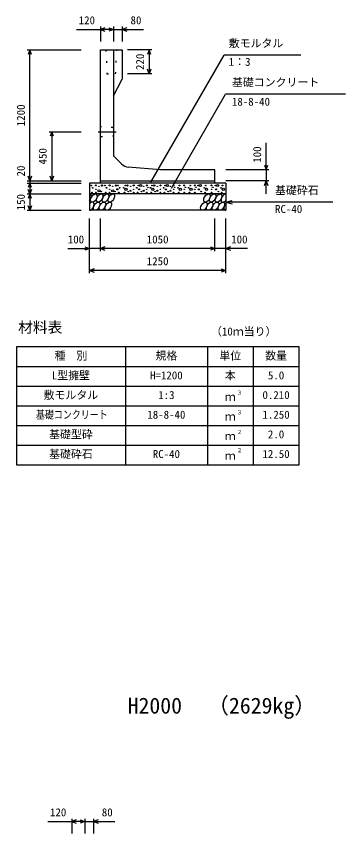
# Model space of a CAD drawing. Units: millimetres, scale not verified. Extents: x -50400 to 50400, y -17820 to 17820.
# Drawn here: x 26505 to 29522, y 994 to 8478 of the extents above; entities that cross this region are included whole.
import ezdxf
from ezdxf.enums import TextEntityAlignment as Align

# ---------------------------------------------------------------- set-up
doc = ezdxf.new("R2010")
doc.units = ezdxf.units.MM
doc.header["$LTSCALE"] = 60
doc.linetypes.add('CHAIN1', pattern=[8, 5, -1, 1, -1])
doc.linetypes.add('DOTTED', pattern=[1.75, 0.25, -1.5])
for name, color, linetype, lineweight in [('0-0_CENTER', 7, 'CHAIN1', 25), ('0-1_DIM', 7, 'Continuous', 25), ('0-3_HATCH', 6, 'Continuous', 25), ('0-4_HYO', 3, 'Continuous', 25), ('0-5_HYO2', 4, 'Continuous', 25), ('0-6_OUTLINE', 1, 'Continuous', 25), ('0-7_OUTLINE2', 4, 'DOTTED', 25), ('0-8_TXT', 7, 'Continuous', 25)]:
    doc.layers.add(name, color=color, linetype=linetype, lineweight=lineweight)
doc.styles.add('ＭＳ ゴシック', font='')
doc.styles.get('ＭＳ ゴシック').set_extended_font_data('MS Gothic')

msp = doc.modelspace()

# ---------------------------------------------------------------- linework, layer by layer
at = {"layer": '0-0_CENTER'}
msp.add_line((27256.19, 7422.07), (27420.98, 7422.07), dxfattribs=at)
at = {"layer": '0-1_DIM'}
for p, q in [((27275, 8383.96), (27275, 8247.07)), ((27395, 8383.96), (27395, 8247.07)), ((27475, 8383.96), (27475, 8247.07)), ((27055.14, 8358.96), (27275, 8358.96)), ((27395, 8358.96), (27275, 8358.96)), ((27395, 8358.96), (27475, 8358.96)), ((27475, 8358.96), (27670.96, 8358.96)), ((26605, 8172.07), (27100, 8172.07)), ((26630, 6972.07), (26630, 8172.07)), ((27746.91, 8172.07), (27525, 8172.07)), ((27721.91, 8172.07), (27721.91, 7952.07)), ((27737.15, 6960.74), (28408.42, 8123.42)), ((29110.83, 8123.42), (28408.42, 8123.42)), ((27746.91, 7952.07), (27525, 7952.07)), ((27926.63, 6906.35), (28422.9, 7765.91)), ((29522.44, 7765.91), (28422.9, 7765.91)), ((26805, 7422.07), (27100, 7422.07)), ((26830, 7422.07), (26830, 6972.07)), ((28795, 7072.07), (28795, 7319.76)), ((28820, 7072.07), (28425, 7072.07)), ((28795, 7072.07), (28795, 6972.07)), ((26605, 6972.07), (27100, 6972.07)), ((26605, 6972.07), (27100, 6972.07)), ((26630, 6972.07), (26630, 6952.07)), ((26830, 6972.07), (27100, 6972.07)), ((28820, 6972.07), (28425, 6972.07)), ((28795, 6852.07), (28795, 6972.07)), ((26605, 6952.07), (27100, 6952.07)), ((26630, 6952.07), (26630, 6852.07)), ((26605, 6852.07), (27100, 6852.07)), ((26630, 6852.07), (26630, 6702.07)), ((28425, 6777.07), (28482.96, 6792.6)), ((29405.32, 6777.07), (28425, 6777.07)), ((28425, 6777.07), (28482.96, 6761.54)), ((26605, 6702.07), (27100, 6702.07)), ((27175, 6127.07), (27175, 6627.07)), ((27275, 6327.07), (27275, 6627.07)), ((28325, 6327.07), (28325, 6627.07)), ((28325, 6327.07), (28325, 6627.07)), ((28425, 6127.07), (28425, 6627.07)), ((26975.46, 6352.07), (27175, 6352.07)), ((27275, 6352.07), (27175, 6352.07)), ((28325, 6352.07), (27275, 6352.07)), ((28425, 6352.07), (28325, 6352.07)), ((28624.54, 6352.07), (28425, 6352.07)), ((28425, 6152.07), (27175, 6152.07)), ((27012, 1130.95), (27012, 994.06)), ((27132, 1130.95), (27132, 994.06)), ((27212, 1130.95), (27212, 994.06)), ((26792.14, 1105.95), (27012, 1105.95)), ((27132, 1105.95), (27012, 1105.95)), ((27132, 1105.95), (27212, 1105.95)), ((27212, 1105.95), (27407.96, 1105.95))]:
    msp.add_line(p, q, dxfattribs=at)
for points in [[(27317.29, 8374.35), (27275, 8358.96), (27317.29, 8343.57)], [(27352.71, 8374.35), (27395, 8358.96), (27352.71, 8343.57)], [(27517.29, 8374.35), (27475, 8358.96), (27517.29, 8343.57)], [(26645.39, 8129.78), (26630, 8172.07), (26614.61, 8129.78)], [(27737.3, 8129.78), (27721.91, 8172.07), (27706.52, 8129.78)], [(27737.3, 7994.35), (27721.91, 7952.07), (27706.52, 7994.35)], [(26845.39, 7379.78), (26830, 7422.07), (26814.61, 7379.78)], [(28779.61, 7114.35), (28795, 7072.07), (28810.39, 7114.35)], [(26645.39, 7014.35), (26630, 6972.07), (26614.61, 7014.35)], [(26845.39, 7014.35), (26830, 6972.07), (26814.61, 7014.35)], [(28779.61, 6929.78), (28795, 6972.07), (28810.39, 6929.78)], [(26645.39, 6909.78), (26630, 6952.07), (26614.61, 6909.78)], [(26645.39, 6894.35), (26630, 6852.07), (26614.61, 6894.35)], [(26645.39, 6809.78), (26630, 6852.07), (26614.61, 6809.78)], [(26645.39, 6744.35), (26630, 6702.07), (26614.61, 6744.35)], [(27132.71, 6367.46), (27175, 6352.07), (27132.71, 6336.68)], [(27317.29, 6367.46), (27275, 6352.07), (27317.29, 6336.68)], [(28282.71, 6367.46), (28325, 6352.07), (28282.71, 6336.68)], [(28467.29, 6367.46), (28425, 6352.07), (28467.29, 6336.68)], [(27217.29, 6167.46), (27175, 6152.07), (27217.29, 6136.68)], [(28382.71, 6167.46), (28425, 6152.07), (28382.71, 6136.68)], [(27054.29, 1121.35), (27012, 1105.95), (27054.29, 1090.56)], [(27089.71, 1121.35), (27132, 1105.95), (27089.71, 1090.56)], [(27254.29, 1121.35), (27212, 1105.95), (27254.29, 1090.56)]]:
    msp.add_lwpolyline(points, dxfattribs=at)
at = {"layer": '0-3_HATCH'}
for centre, radius in [((27190.97, 6929.24), 2.5), ((27204.99, 6908.23), 2.5), ((27233.86, 6930.12), 5), ((27233.86, 6894.23), 2.5), ((27261.9, 6881.1), 10), ((27261.9, 6922.24), 2.5), ((27289.94, 6929.24), 5), ((27317.07, 6929.24), 2.5), ((27331.09, 6908.23), 2.5), ((27359.97, 6930.12), 5), ((27359.97, 6894.23), 2.5), ((27388.01, 6881.1), 10), ((27388.01, 6922.24), 2.5), ((27416.04, 6929.24), 5), ((27430.06, 6894.23), 5), ((27437.07, 6929.24), 2.5), ((27451.09, 6908.23), 2.5), ((27488.91, 6908.23), 2.5), ((27509.94, 6894.23), 10), ((27502.93, 6929.24), 2.5), ((27523.96, 6929.24), 5), ((27551.99, 6881.1), 5), ((27551.99, 6922.24), 2.5), ((27580.03, 6930.12), 5), ((27580.03, 6894.23), 2.5), ((27608.91, 6908.23), 2.5), ((27622.93, 6929.24), 2.5), ((27629.94, 6894.23), 5), ((27643.96, 6929.24), 10), ((27671.99, 6881.1), 5), ((27671.99, 6922.24), 2.5), ((27700.03, 6930.12), 5), ((27700.03, 6894.23), 2.5), ((27711.37, 6912.55), 2.5), ((27734.13, 6908.23), 2.5), ((27755.16, 6894.23), 10), ((27748.15, 6929.24), 2.5), ((27769.18, 6929.24), 5), ((27797.22, 6881.1), 5), ((27797.22, 6922.24), 2.5), ((27825.26, 6930.12), 5), ((27825.26, 6894.23), 2.5), ((27854.13, 6908.23), 2.5), ((27868.15, 6929.24), 2.5), ((27875.16, 6894.23), 5), ((27889.18, 6929.24), 10), ((27917.22, 6881.1), 5), ((27917.22, 6922.24), 2.5), ((27945.26, 6930.12), 5), ((27945.26, 6894.23), 2.5), ((27956.6, 6912.55), 2.5), ((27986.06, 6908.23), 2.5), ((28007.09, 6894.23), 10), ((28000.08, 6929.24), 2.5), ((28043.7, 6930.12), 5), ((28043.7, 6894.23), 2.5), ((28055.04, 6912.55), 2.5), ((28084.5, 6908.23), 2.5), ((28105.53, 6894.23), 10), ((28098.51, 6929.24), 2.5), ((28140.69, 6930.12), 5), ((28140.69, 6894.23), 2.5), ((28152.03, 6912.55), 2.5), ((28170.39, 6929.24), 2.5), ((28177.4, 6894.23), 5), ((28191.42, 6929.24), 10), ((28226.77, 6908.23), 2.5), ((28247.8, 6894.23), 10), ((28240.79, 6929.24), 2.5), ((28294.08, 6930.12), 5), ((28294.08, 6894.23), 2.5), ((28305.42, 6912.55), 2.5), ((28328.05, 6929.24), 2.5), ((28335.06, 6894.23), 5), ((28349.08, 6929.24), 10), ((28379.74, 6908.23), 2.5), ((28400.77, 6894.23), 10), ((28393.76, 6929.24), 2.5), ((27197.98, 6866.21), 2.5), ((27233.86, 6866.21), 2.5), ((27282.93, 6874.09), 2.5), ((27324.08, 6866.21), 2.5), ((27359.97, 6866.21), 2.5), ((27409.03, 6874.09), 2.5), ((27444.08, 6866.21), 2.5), ((27495.92, 6866.21), 2.5), ((27530.97, 6874.09), 2.5), ((27580.03, 6866.21), 2.5), ((27615.92, 6866.21), 2.5), ((27650.97, 6874.09), 2.5), ((27700.03, 6866.21), 2.5), ((27741.14, 6866.21), 2.5), ((27776.19, 6874.09), 2.5), ((27825.26, 6866.21), 2.5), ((27861.14, 6866.21), 2.5), ((27896.19, 6874.09), 2.5), ((27945.26, 6866.21), 2.5), ((27993.07, 6866.21), 2.5), ((28043.7, 6866.21), 2.5), ((28091.51, 6866.21), 2.5), ((28140.69, 6866.21), 2.5), ((28198.43, 6874.09), 2.5), ((28233.78, 6866.21), 2.5), ((28294.08, 6866.21), 2.5), ((28356.09, 6874.09), 2.5), ((28386.75, 6866.21), 2.5)]:
    msp.add_circle(centre, radius, dxfattribs=at)
for centre, start_param, end_param in [((27162.64, 6814.54), 4.385593, 6.6745444), ((28411.14, 6814.54), 0.3357715, 4.4411806), ((27187.96, 6739.55), 3.5111464, 7.548991), ((28436.46, 6739.55), 1.2110787, 3.5658734)]:
    msp.add_ellipse(centre, major_axis=(21.81, 35.31), ratio=0.5792, start_param=start_param, end_param=end_param, dxfattribs=at)
for centre in [(27215.84, 6814.54), (27269.05, 6814.54), (27322.26, 6814.54), (27375.47, 6814.54), (28251.51, 6814.54), (28304.72, 6814.54), (28357.93, 6814.54), (27241.16, 6739.55), (27294.37, 6739.55), (27347.58, 6739.55), (28223.63, 6739.55), (28276.84, 6739.55), (28330.04, 6739.55), (28383.25, 6739.55)]:
    msp.add_ellipse(centre, major_axis=(21.81, 35.31), ratio=0.5792, dxfattribs=at)
at = {"layer": '0-4_HYO'}
for p, q in [((27505, 5452.07), (27505, 4372.07)), ((28255, 5452.07), (28255, 4372.07)), ((28675, 5452.07), (28675, 4372.07)), ((26505, 5272.07), (29095, 5272.07))]:
    msp.add_line(p, q, dxfattribs=at)
msp.add_lwpolyline([(26505, 4372.07), (29095, 4372.07), (29095, 5452.07), (26505, 5452.07)], close=True, dxfattribs=at)
at = {"layer": '0-5_HYO2'}
for p, q in [((26505, 5092.07), (29095, 5092.07)), ((26505, 4912.07), (29095, 4912.07)), ((26505, 4732.07), (29095, 4732.07)), ((26505, 4552.07), (29095, 4552.07))]:
    msp.add_line(p, q, dxfattribs=at)
at = {"layer": '0-6_OUTLINE'}
for p, q in [((27275, 6952.07), (27275, 8172.07)), ((27395, 8172.07), (27395, 7202.07)), ((27395, 7752.07), (27475, 7902.07)), ((27469.4, 7127.67), (27395, 7202.07)), ((27825, 7072.07), (27531.06, 7098.79)), ((27275, 6972.07), (28325, 6972.07)), ((28425, 6952.07), (28425, 6702.07)), ((28425, 6852.07), (27175, 6852.07)), ((28425, 6702.07), (27175, 6702.07))]:
    msp.add_line(p, q, dxfattribs=at)
for points in [[(27275, 8172.07), (27475, 8172.07), (27475, 7902.07)], [(28325, 6952.07), (28325, 7072.07), (27825, 7072.07)], [(28425, 6952.07), (27175, 6952.07), (27175, 6702.07)]]:
    msp.add_lwpolyline(points, dxfattribs=at)
msp.add_arc((27540.11, 7198.38), 100, 225, 264.80557, dxfattribs=at)
at = {"layer": '0-7_OUTLINE2'}
for p, q in [((27415, 7952.07), (27425, 8172.07)), ((27280, 7466.75), (27275, 7472.07)), ((27390, 7459.88), (27280, 7466.75)), ((27390, 7459.88), (27395, 7464.57)), ((27280, 7377.38), (27275, 7372.07)), ((27280, 7377.38), (27390, 7384.25)), ((27390, 7384.25), (27395, 7379.57))]:
    msp.add_line(p, q, dxfattribs=at)
msp.add_lwpolyline([(27325, 8172.07), (27335, 7952.07), (27415, 7952.07)], dxfattribs=at)

# ---------------------------------------------------------------- texts
at = {"layer": '0-1_DIM', "style": 'ＭＳ ゴシック'}
for s, p in [('120', (27076.36, 8383.96)), ('80', (27551.26, 8383.96)), ('敷モルタル', (28451.27, 8173.42)), ('1：3', (28451.27, 8003.3)), ('基礎コンクリート', (28480.15, 7815.91)), ('18-8-40', (28480.15, 7638.28)), ('基礎砕石', (28875.25, 6827.07)), ('RC-40', (28875.25, 6655.69)), ('100', (26976.36, 6377.07)), ('1050', (27700, 6377.07)), ('100', (28473.64, 6377.07)), ('1250', (27700, 6177.07)), ('120', (26813.36, 1130.95)), ('80', (27288.26, 1130.95))]:
    msp.add_text(s, height=73.31, dxfattribs=at).set_placement(p, align=Align.BOTTOM_LEFT)
for s, p in [('220', (27696.91, 7987.07)), ('1200', (26605, 7472.07)), ('450', (26805, 7122.07)), ('100', (28770, 7137.71)), ('20', (26605, 7012.13)), ('150', (26605, 6702.07))]:
    msp.add_text(s, height=73.31, rotation=90, dxfattribs=at).set_placement(p, align=Align.BOTTOM_LEFT)
at = {"layer": '0-8_TXT', "style": 'ＭＳ ゴシック'}
for s, height, p in [('材料表', 98.97, (26521.67, 5552.07)), ('（10ｍ当り）', 73.31, (28288.33, 5533.73)), ('種\u3000別', 73.31, (26855, 5312.07)), ('規格', 73.31, (27780, 5312.07)), ('単位', 73.31, (28365, 5312.07)), ('数量', 73.31, (28785, 5312.07)), ('L型擁壁', 73.31, (26830, 5132.07)), ('H=1200', 73.31, (27730, 5132.07)), ('本', 73.31, (28415, 5132.07)), ('5.0', 73.31, (28810, 5132.07)), ('敷モルタル', 73.31, (26755, 4952.07)), ('1:3', 73.31, (27805, 4952.07)), ('３', 36.66, (28524.24, 5002.68)), ('0.210', 73.31, (28760, 4952.07)), ('ｍ', 73.31, (28415, 4935.4)), ('18-8-40', 73.31, (27705, 4772.07)), ('３', 36.66, (28524.24, 4822.68)), ('1.250', 73.31, (28760, 4772.07)), ('ｍ', 73.31, (28415, 4755.4)), ('基礎型砕', 73.31, (26805, 4592.07)), ('ｍ', 73.31, (28415, 4575.4)), ('２', 36.66, (28524.24, 4642.68)), ('2.0', 73.31, (28810, 4592.07)), ('基礎砕石', 73.31, (26805, 4412.07)), ('RC-40', 73.31, (27755, 4412.07)), ('２', 36.66, (28524.24, 4476.01)), ('12.50', 73.31, (28760, 4412.07)), ('ｍ', 73.31, (28415, 4395.4)), ('（2629kg）', 146.6, (28253.12, 2049.31)), ('H2000', 146.6, (27524.5, 2049.31))]:
    msp.add_text(s, height=height, dxfattribs=at).set_placement(p, align=Align.BOTTOM_LEFT)
at = {"layer": '0-8_TXT', "style": 'ＭＳ ゴシック', "width": 0.8}
msp.add_text('基礎コンクリート', height=73.31, dxfattribs=at).set_placement((26685, 4772.07), align=Align.BOTTOM_LEFT)

doc.saveas('drawing.dxf')
